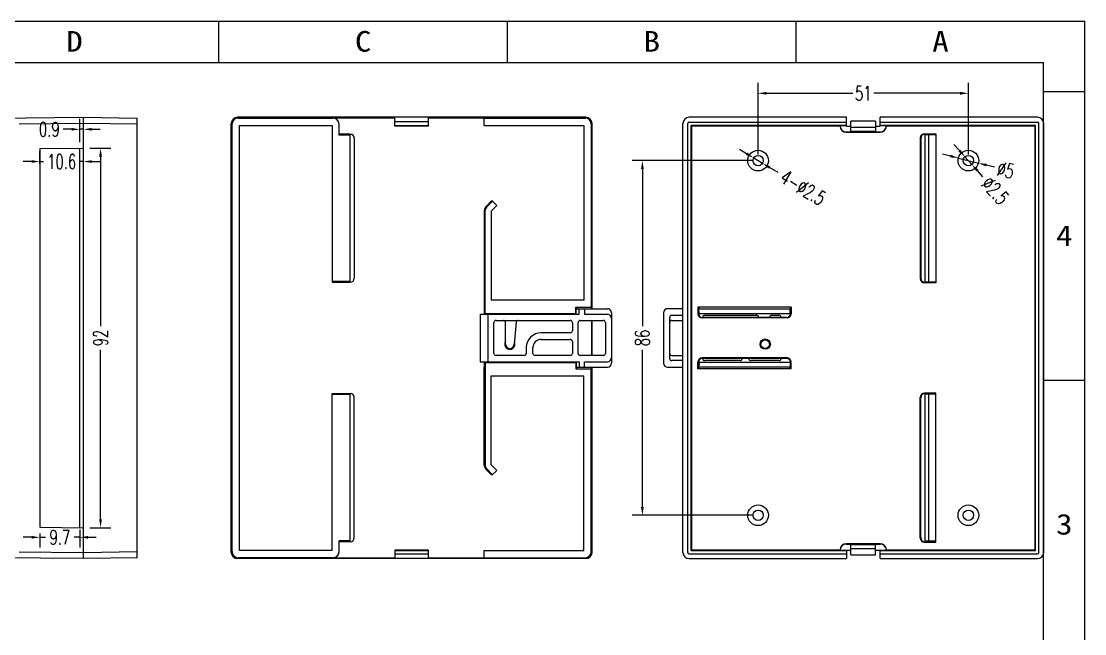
# Model space of a CAD drawing. Header units: millimetres. Extents: x 890 to 1310, y 579 to 876.
# Drawn here: x 1052.4 to 1310.2, y 727.2 to 875.7 of the extents above; entities that cross this region are included whole.
import ezdxf
from ezdxf.enums import TextEntityAlignment as Align

# ---------------------------------------------------------------- set-up
doc = ezdxf.new("R2010")
doc.units = ezdxf.units.MM
for name, color, linetype in [('1', 7, 'Continuous'), ('3', 7, 'Continuous'), ('dim', 3, 'Continuous')]:
    doc.layers.add(name, color=color, linetype=linetype)
doc.styles.add('romans', font='romans.shx', dxfattribs={"width": 0.67, "bigfont": 'fangsong.shx'})
doc.styles.add('TEXTSTYLE_0', font='txt', dxfattribs={"width": 0.8})
doc.dimstyles.new('MSTD', dxfattribs={"dimtxt": 3.5, "dimasz": 2, "dimexe": 2.5, "dimexo": 1.5, "dimgap": 1, "dimtad": 0, "dimdsep": 46, "dimtxsty": 'romans', "dimcen": 0, "dimclrd": 5, "dimclre": 5, "dimclrt": 3, "dimadec": 1, "dimazin": 0, "dimtfac": 0.5, "dimtmove": 0, "dimatfit": 3, "dimfxl": 1, "dimarcsym": 0})

# ---------------------------------------------------------------- blocks, each defined once
blk = doc.blocks.new('*D79')
at = {"layer": 'Defpoints', "color": 0, "transparency": 16777216}
for p in [(1279.61, 842.57), (1284.45, 841.34)]:
    blk.add_point(p, dxfattribs=at)
at = {"layer": 'dim', "color": 5, "lineweight": -2, "transparency": 16777216}
for p, q in [((1277.67, 843.06), (1275.73, 843.55)), ((1279.61, 842.57), (1284.45, 841.34)), ((1288.33, 840.36), (1286.39, 840.85))]:
    blk.add_line(p, q, dxfattribs=at)
at = {"layer": 'dim', "color": 5, "transparency": 16777216}
for points in [[(1277.75, 843.38), (1277.59, 842.74), (1279.61, 842.57)], [(1286.47, 841.17), (1286.31, 840.53), (1284.45, 841.34)]]:
    blk.add_solid(points, dxfattribs=at)
at = {"layer": 'dim', "color": 3, "transparency": 16777216, "insert": (1291.09, 839.66), "char_height": 3.5, "attachment_point": 5, "rotation": 345.7739, "style": 'romans'}
blk.add_mtext('∅5', dxfattribs=at)
blk = doc.blocks.new('*D80')
at = {"layer": 'Defpoints', "color": 0, "transparency": 16777216}
for p in [(1281.2, 842.89), (1282.86, 841.02)]:
    blk.add_point(p, dxfattribs=at)
at = {"layer": 'dim', "color": 5, "lineweight": -2, "transparency": 16777216}
for p, q in [((1279.86, 844.37), (1278.52, 845.86)), ((1281.2, 842.89), (1282.86, 841.02)), ((1285.54, 838.05), (1284.2, 839.54))]:
    blk.add_line(p, q, dxfattribs=at)
at = {"layer": 'dim', "color": 5, "transparency": 16777216}
for points in [[(1280.11, 844.6), (1279.61, 844.15), (1281.2, 842.89)], [(1284.45, 839.76), (1283.95, 839.31), (1282.86, 841.02)]]:
    blk.add_solid(points, dxfattribs=at)
at = {"layer": 'dim', "color": 3, "transparency": 16777216, "insert": (1288.55, 834.68), "char_height": 3.5, "attachment_point": 5, "rotation": 311.8935, "style": 'romans'}
blk.add_mtext('∅2.5', dxfattribs=at)
blk = doc.blocks.new('*D81')
at = {"layer": 'Defpoints', "color": 0, "transparency": 16777216}
for p in [(1066.55, 849.55), (1066.55, 844.95), (1067.45, 844.95)]:
    blk.add_point(p, dxfattribs=at)
at = {"layer": 'dim', "color": 5, "lineweight": -2, "transparency": 16777216}
for p, q in [((1066.55, 846.45), (1066.55, 852.05)), ((1067.45, 846.45), (1067.45, 852.05)), ((1064.55, 849.55), (1062.55, 849.55)), ((1067.45, 849.55), (1066.55, 849.55)), ((1069.45, 849.55), (1071.45, 849.55))]:
    blk.add_line(p, q, dxfattribs=at)
at = {"layer": 'dim', "color": 5, "transparency": 16777216}
for points in [[(1064.55, 849.88), (1064.55, 849.21), (1066.55, 849.55)], [(1069.45, 849.88), (1069.45, 849.21), (1067.45, 849.55)]]:
    blk.add_solid(points, dxfattribs=at)
at = {"layer": 'dim', "color": 3, "transparency": 16777216, "insert": (1059.15, 849.55), "char_height": 3.5, "attachment_point": 5, "style": 'romans'}
blk.add_mtext('0.9', dxfattribs=at)
blk = doc.blocks.new('*D82')
at = {"layer": 'Defpoints', "color": 0, "transparency": 16777216}
for p in [(1056.85, 841.73), (1056.85, 839.66), (1067.45, 839.66)]:
    blk.add_point(p, dxfattribs=at)
at = {"layer": 'dim', "color": 5, "lineweight": -2, "transparency": 16777216}
for p, q in [((1056.85, 841.16), (1056.85, 844.23)), ((1067.45, 841.16), (1067.45, 844.23)), ((1054.85, 841.73), (1052.85, 841.73)), ((1056.85, 841.73), (1057.75, 841.73)), ((1067.45, 841.73), (1066.56, 841.73)), ((1069.45, 841.73), (1071.45, 841.73))]:
    blk.add_line(p, q, dxfattribs=at)
at = {"layer": 'dim', "color": 5, "transparency": 16777216}
for points in [[(1054.85, 842.06), (1054.85, 841.4), (1056.85, 841.73)], [(1069.45, 842.06), (1069.45, 841.4), (1067.45, 841.73)]]:
    blk.add_solid(points, dxfattribs=at)
at = {"layer": 'dim', "color": 3, "transparency": 16777216, "insert": (1062.15, 841.73), "char_height": 3.5, "attachment_point": 5, "style": 'romans'}
blk.add_mtext('10.6', dxfattribs=at)
blk = doc.blocks.new('*D44')
at = {"layer": 'Defpoints', "color": 0, "transparency": 16777216}
for p in [(1056.85, 753.05), (1066.55, 754.05), (1066.55, 750.62)]:
    blk.add_point(p, dxfattribs=at)
at = {"layer": 'dim', "color": 5, "lineweight": -2, "transparency": 16777216}
for p, q in [((1054.85, 750.62), (1052.85, 750.62)), ((1056.85, 751.55), (1056.85, 748.12)), ((1056.85, 750.62), (1058.25, 750.62)), ((1066.55, 750.62), (1065.16, 750.62)), ((1066.55, 752.55), (1066.55, 748.12)), ((1068.55, 750.62), (1070.55, 750.62))]:
    blk.add_line(p, q, dxfattribs=at)
at = {"layer": 'dim', "color": 5, "transparency": 16777216}
for points in [[(1054.85, 750.95), (1054.85, 750.29), (1056.85, 750.62)], [(1068.55, 750.95), (1068.55, 750.29), (1066.55, 750.62)]]:
    blk.add_solid(points, dxfattribs=at)
at = {"layer": 'dim', "color": 3, "transparency": 16777216, "insert": (1061.7, 750.62), "char_height": 3.5, "attachment_point": 5, "style": 'romans'}
blk.add_mtext('9.7', dxfattribs=at)
blk = doc.blocks.new('*D47')
at = {"layer": 'Defpoints', "color": 0, "transparency": 16777216}
for p in [(1229.96, 842.6), (1232.1, 841.31)]:
    blk.add_point(p, dxfattribs=at)
at = {"layer": 'dim', "color": 5, "lineweight": -2, "transparency": 16777216}
for p, q in [((1228.25, 843.63), (1226.53, 844.66)), ((1229.96, 842.6), (1232.1, 841.31)), ((1235.87, 839.04), (1233.81, 840.28))]:
    blk.add_line(p, q, dxfattribs=at)
at = {"layer": 'dim', "color": 5, "transparency": 16777216}
for points in [[(1228.42, 843.92), (1228.07, 843.34), (1229.96, 842.6)], [(1233.99, 840.57), (1233.64, 839.99), (1232.1, 841.31)]]:
    blk.add_solid(points, dxfattribs=at)
at = {"layer": 'dim', "color": 3, "transparency": 16777216, "insert": (1241.94, 835.39), "char_height": 3.5, "attachment_point": 5, "rotation": 328.969, "style": 'romans'}
blk.add_mtext('4-∅2.5', dxfattribs=at)
blk = doc.blocks.new('*D49')
at = {"layer": 'Defpoints', "color": 0, "transparency": 16777216}
for p in [(1231.03, 841.95), (1202.97, 755.95), (1231.03, 755.95)]:
    blk.add_point(p, dxfattribs=at)
at = {"layer": 'dim', "color": 5, "lineweight": -2, "transparency": 16777216}
for p, q in [((1229.53, 841.95), (1200.47, 841.95)), ((1202.97, 839.95), (1202.97, 801.85)), ((1202.97, 757.95), (1202.97, 796.06)), ((1229.53, 755.95), (1200.47, 755.95))]:
    blk.add_line(p, q, dxfattribs=at)
at = {"layer": 'dim', "color": 5, "transparency": 16777216}
for points in [[(1202.64, 839.95), (1203.31, 839.95), (1202.97, 841.95)], [(1202.64, 757.95), (1203.31, 757.95), (1202.97, 755.95)]]:
    blk.add_solid(points, dxfattribs=at)
at = {"layer": 'dim', "color": 3, "transparency": 16777216, "insert": (1202.97, 798.95), "char_height": 3.5, "attachment_point": 5, "rotation": 90, "style": 'romans'}
blk.add_mtext('86', dxfattribs=at)
blk = doc.blocks.new('*D50')
at = {"layer": 'Defpoints', "color": 0, "transparency": 16777216}
for p in [(1282.03, 858.28), (1231.03, 841.95), (1282.03, 841.95)]:
    blk.add_point(p, dxfattribs=at)
at = {"layer": 'dim', "color": 5, "lineweight": -2, "transparency": 16777216}
for p, q in [((1231.03, 843.45), (1231.03, 860.78)), ((1282.03, 843.45), (1282.03, 860.78)), ((1233.03, 858.28), (1253.97, 858.28)), ((1280.03, 858.28), (1259.09, 858.28))]:
    blk.add_line(p, q, dxfattribs=at)
at = {"layer": 'dim', "color": 5, "transparency": 16777216}
for points in [[(1233.03, 858.61), (1233.03, 857.94), (1231.03, 858.28)], [(1280.03, 858.61), (1280.03, 857.94), (1282.03, 858.28)]]:
    blk.add_solid(points, dxfattribs=at)
at = {"layer": 'dim', "color": 3, "transparency": 16777216, "insert": (1256.53, 858.28), "char_height": 3.5, "attachment_point": 5, "style": 'romans'}
blk.add_mtext('51', dxfattribs=at)
blk = doc.blocks.new('*D57')
at = {"layer": 'Defpoints', "color": 0, "transparency": 16777216}
for p in [(1067.45, 844.95), (1067.45, 752.95), (1071.58, 752.95)]:
    blk.add_point(p, dxfattribs=at)
at = {"layer": 'dim', "color": 5, "lineweight": -2, "transparency": 16777216}
for p, q in [((1068.95, 844.95), (1074.08, 844.95)), ((1071.58, 842.95), (1071.58, 801.85)), ((1071.58, 754.95), (1071.58, 796.06)), ((1068.95, 752.95), (1074.08, 752.95))]:
    blk.add_line(p, q, dxfattribs=at)
at = {"layer": 'dim', "color": 5, "transparency": 16777216}
for points in [[(1071.24, 842.95), (1071.91, 842.95), (1071.58, 844.95)], [(1071.24, 754.95), (1071.91, 754.95), (1071.58, 752.95)]]:
    blk.add_solid(points, dxfattribs=at)
at = {"layer": 'dim', "color": 3, "transparency": 16777216, "insert": (1071.58, 798.95), "char_height": 3.5, "attachment_point": 5, "rotation": 90, "style": 'romans'}
blk.add_mtext('92', dxfattribs=at)
blk = doc.blocks.new('SUN_6HWZ35TKXU86YGHH1AY77V3D6FJ')
at = {"color": 7, "linetype": 'Continuous'}
for p, q in [((-420, 297), (0, 297)), ((-210, 287), (-210, 297)), ((-140, 287), (-140, 297)), ((-70, 287), (-70, 297)), ((0, 0), (0, 297)), ((-410, 287), (-10, 287)), ((-10, 10), (-10, 287)), ((-10, 280), (0, 280)), ((-10, 210), (0, 210))]:
    blk.add_line(p, q, dxfattribs=at)
at = {"color": 2, "linetype": 'Continuous', "style": 'TEXTSTYLE_0', "width": 1.2}
for s, p, p2 in [('D', (-246.98, 289.63), (-242.98, 289.63)), ('C', (-176.98, 289.63), (-172.98, 289.63)), ('B', (-106.98, 289.63), (-102.98, 289.63)), ('A', (-36.98, 289.63), (-32.98, 289.63)), ('4', (-6.95, 242.54), (-2.95, 242.54)), ('3', (-6.95, 172.54), (-2.95, 172.54))]:
    blk.add_text(s, height=5, dxfattribs=at).set_placement(p, p2, align=Align.FIT)

msp = doc.modelspace()

# ---------------------------------------------------------------- linework, layer by layer
at = {"color": 7, "linetype": 'Continuous'}
for p, q in [((1163.627, 804.705), (1163.627, 793.205)), ((1163.627, 804.705), (1187.627, 804.705)), ((1164.627, 806.055), (1164.627, 804.705)), ((1164.744, 806.055), (1164.627, 806.055)), ((1165.527, 804.705), (1165.527, 793.205)), ((1186.934, 806.055), (1194.487, 806.055)), ((1187.627, 804.705), (1187.627, 806.055)), ((1188.927, 806.055), (1188.927, 804.705)), ((1188.927, 804.705), (1194.487, 804.705)), ((1195.487, 805.055), (1195.487, 792.855)), ((1208.095, 805.055), (1208.095, 792.855)), ((1212.805, 806.055), (1209.095, 806.055)), ((1216.648, 806.055), (1216.544, 806.055)), ((1238.944, 806.055), (1238.839, 806.055)), ((1166.987, 795.205), (1166.987, 802.705)), ((1167.487, 803.205), (1185.487, 803.205)), ((1169.777, 797.455), (1169.777, 802.705)), ((1172.341, 802.749), (1171.877, 797.455)), ((1185.987, 802.705), (1185.987, 800.705)), ((1187.387, 795.205), (1187.387, 802.705)), ((1187.887, 803.205), (1193.487, 803.205)), ((1193.987, 802.705), (1193.987, 795.205)), ((1209.595, 793.955), (1209.595, 803.955)), ((1210.095, 804.455), (1212.805, 804.455)), ((1210.095, 803.205), (1212.805, 803.205)), ((1217.595, 803.916), (1217.595, 803.955)), ((1218.095, 804.455), (1230.702, 804.455)), ((1231.202, 803.955), (1231.202, 803.916)), ((1233.805, 803.916), (1233.805, 803.955)), ((1234.305, 804.455), (1236.095, 804.455)), ((1236.595, 803.955), (1236.595, 803.916)), ((1185.487, 800.205), (1178.417, 800.205)), ((1178.417, 798.605), (1185.487, 798.605)), ((1185.987, 798.105), (1185.987, 795.205)), ((1231.656, 798.017), (1231.705, 797.455)), ((1233.805, 797.455), (1233.805, 798.114)), ((1174.317, 794.705), (1167.487, 794.705)), ((1174.817, 796.605), (1174.817, 795.205)), ((1176.417, 795.205), (1176.417, 796.605)), ((1185.487, 794.705), (1176.917, 794.705)), ((1193.487, 794.705), (1187.887, 794.705)), ((1210.095, 794.705), (1212.805, 794.705)), ((1163.627, 793.205), (1187.627, 793.205)), ((1164.627, 793.205), (1164.627, 791.855)), ((1164.627, 791.855), (1164.744, 791.855)), ((1186.934, 791.855), (1194.487, 791.855)), ((1187.627, 793.205), (1187.627, 791.855)), ((1188.927, 791.855), (1188.927, 793.205)), ((1188.927, 793.205), (1194.487, 793.205)), ((1209.095, 791.855), (1212.805, 791.855)), ((1212.805, 793.455), (1210.095, 793.455)), ((1216.544, 791.855), (1216.648, 791.855)), ((1217.595, 793.955), (1217.595, 793.993)), ((1226.665, 793.455), (1218.095, 793.455)), ((1227.165, 793.993), (1227.165, 793.955)), ((1228.765, 793.955), (1228.765, 793.993)), ((1236.095, 793.455), (1229.265, 793.455)), ((1236.595, 793.993), (1236.595, 793.955)), ((1238.839, 791.855), (1238.944, 791.855))]:
    msp.add_line(p, q, dxfattribs=at)
msp.add_circle((1232.755, 797.455), 1.05, dxfattribs=at)
for centre, radius, start, end in [((1194.487, 805.055), 1, 0, 90), ((1194.487, 803.705), 1, 0, 90), ((1209.095, 805.055), 1, 90, 180), ((1167.487, 802.705), 0.5, 90, 180), ((1169.277, 802.705), 0.5, 0, 90), ((1172.839, 802.705), 0.5, 90, 175), ((1185.487, 802.705), 0.5, 0, 90), ((1187.887, 802.705), 0.5, 90, 180), ((1193.487, 802.705), 0.5, 0, 90), ((1210.095, 803.955), 0.5, 90, 180), ((1210.095, 802.705), 0.5, 90, 180), ((1218.095, 803.955), 0.5, 90, 180), ((1230.702, 803.955), 0.5, 0, 90), ((1234.305, 803.955), 0.5, 90, 180), ((1236.095, 803.955), 0.5, 0, 90), ((1178.417, 796.605), 3.6, 90, 180), ((1185.487, 800.705), 0.5, 270, 0), ((1170.827, 797.455), 1.05, 180, 0), ((1178.417, 796.605), 2, 90, 180), ((1185.487, 798.105), 0.5, 0, 90), ((1167.487, 795.205), 0.5, 180, 270), ((1174.317, 795.205), 0.5, 270, 0), ((1176.917, 795.205), 0.5, 180, 270), ((1185.487, 795.205), 0.5, 270, 0), ((1187.887, 795.205), 0.5, 180, 270), ((1193.487, 795.205), 0.5, 270, 0), ((1210.095, 795.205), 0.5, 180, 270), ((1194.487, 794.205), 1, 270, 0), ((1194.487, 792.855), 1, 270, 0), ((1209.095, 792.855), 1, 180, 270), ((1210.095, 793.955), 0.5, 180, 270), ((1218.095, 793.955), 0.5, 180, 270), ((1226.665, 793.955), 0.5, 270, 0), ((1229.265, 793.955), 0.5, 180, 270), ((1236.095, 793.955), 0.5, 270, 0)]:
    msp.add_arc(centre, radius, start, end, dxfattribs=at)
at = {"layer": '1', "color": 7, "linetype": 'Continuous'}
for p, q in [((1067.453, 852.455), (1080.453, 852.255)), ((1067.453, 745.455), (1067.453, 852.455)), ((1080.453, 745.655), (1080.453, 852.255)), ((1104.777, 852.455), (1142.927, 852.455)), ((1104.777, 852.455), (1104.977, 852.255)), ((1104.977, 852.255), (1127.916, 852.255)), ((1127.916, 852.316), (1142.927, 852.316)), ((1127.916, 852.316), (1127.916, 852.255)), ((1142.927, 850.324), (1142.927, 852.455)), ((1151.127, 852.455), (1189.278, 852.455)), ((1151.127, 850.324), (1151.127, 852.455)), ((1151.127, 852.316), (1164.639, 852.316)), ((1164.639, 850.455), (1164.639, 852.316)), ((1164.639, 852.255), (1189.078, 852.255)), ((1189.078, 852.255), (1189.278, 852.455)), ((1252.455, 852.455), (1214.305, 852.455)), ((1214.305, 851.285), (1252.455, 851.285)), ((1252.455, 850.324), (1252.455, 852.455)), ((1259.53, 851.556), (1253.53, 851.556)), ((1253.53, 848.916), (1253.53, 851.556)), ((1259.53, 851.556), (1259.53, 848.916)), ((1298.805, 852.455), (1260.655, 852.455)), ((1260.655, 850.324), (1260.655, 852.455)), ((1260.655, 851.285), (1298.805, 851.285)), ((1080.453, 850.755), (1067.453, 850.955)), ((1103.477, 850.755), (1103.277, 850.955)), ((1103.277, 746.955), (1103.277, 850.955)), ((1103.477, 747.155), (1103.477, 850.755)), ((1105.278, 850.455), (1127.716, 850.455)), ((1105.278, 747.455), (1105.278, 850.455)), ((1127.716, 850.455), (1127.716, 812.455)), ((1129.416, 848.145), (1129.416, 850.755)), ((1151.127, 850.324), (1142.927, 850.324)), ((1144.053, 850.324), (1144.053, 850.431)), ((1150.053, 850.324), (1150.053, 850.431)), ((1164.639, 850.455), (1188.777, 850.455)), ((1188.777, 850.455), (1188.777, 808.116)), ((1190.777, 850.955), (1190.577, 850.755)), ((1190.577, 850.755), (1190.577, 806.416)), ((1190.777, 806.055), (1190.777, 850.955)), ((1212.805, 746.955), (1212.805, 850.955)), ((1213.975, 746.955), (1213.975, 850.955)), ((1252.455, 850.469), (1214.792, 850.469)), ((1214.913, 850.347), (1214.792, 850.469)), ((1214.792, 747.441), (1214.792, 850.469)), ((1250.905, 850.347), (1214.913, 850.347)), ((1214.913, 850.347), (1214.913, 747.563)), ((1252.455, 850.409), (1250.905, 850.409)), ((1252.405, 848.916), (1253.53, 848.916)), ((1252.405, 848.855), (1252.405, 848.916)), ((1252.405, 848.855), (1260.655, 848.855)), ((1252.455, 850.324), (1253.53, 850.324)), ((1253.53, 850.056), (1259.53, 850.056)), ((1253.53, 849.056), (1259.53, 849.056)), ((1259.53, 850.324), (1260.655, 850.324)), ((1259.53, 848.916), (1260.655, 848.916)), ((1298.319, 850.469), (1260.655, 850.469)), ((1262.155, 850.409), (1260.655, 850.409)), ((1260.655, 848.916), (1260.655, 848.855)), ((1298.197, 850.347), (1262.155, 850.347)), ((1271.361, 848.46), (1274.167, 848.46)), ((1271.465, 848.355), (1271.361, 848.46)), ((1274.167, 848.46), (1274.167, 812.35)), ((1298.197, 850.347), (1298.319, 850.469)), ((1298.197, 747.563), (1298.197, 850.347)), ((1298.319, 747.441), (1298.319, 850.469)), ((1299.135, 746.955), (1299.135, 850.955)), ((1300.305, 746.955), (1300.305, 850.955)), ((1132.117, 848.355), (1129.416, 848.355)), ((1131.116, 848.25), (1129.416, 848.25)), ((1132.116, 848.145), (1129.416, 848.145)), ((1132.116, 848.198), (1131.116, 848.25)), ((1132.116, 812.612), (1132.116, 848.198)), ((1133.116, 847.356), (1133.116, 813.454)), ((1270.467, 847.356), (1270.362, 847.461)), ((1270.362, 847.461), (1270.362, 813.349)), ((1270.467, 847.356), (1270.467, 813.454)), ((1271.465, 848.355), (1274.167, 848.355)), ((1271.467, 848.198), (1272.467, 848.25)), ((1271.467, 848.198), (1271.467, 812.612)), ((1272.467, 848.25), (1274.167, 848.25)), ((1272.467, 812.56), (1272.467, 848.25)), ((1066.553, 752.963), (1066.553, 844.947)), ((1166.478, 832.255), (1165.078, 830.856)), ((1165.227, 830.708), (1165.078, 830.856)), ((1166.626, 832.107), (1165.227, 830.708)), ((1166.339, 829.712), (1167.68, 831.053)), ((1166.478, 832.255), (1167.68, 831.053)), ((1164.639, 829.795), (1164.849, 829.795)), ((1164.639, 829.795), (1164.639, 806.055)), ((1164.849, 804.916), (1164.849, 829.795)), ((1166.339, 829.712), (1166.339, 808.116)), ((1132.116, 812.665), (1127.716, 812.665)), ((1127.716, 812.455), (1132.117, 812.455)), ((1131.116, 812.56), (1129.416, 812.56)), ((1129.416, 812.56), (1129.416, 812.455)), ((1132.116, 812.612), (1131.116, 812.56)), ((1270.467, 813.454), (1270.362, 813.349)), ((1271.465, 812.455), (1271.361, 812.35)), ((1274.167, 812.35), (1271.361, 812.35)), ((1274.167, 812.455), (1271.465, 812.455)), ((1271.467, 812.612), (1272.467, 812.56)), ((1272.467, 812.56), (1274.167, 812.56)), ((1188.777, 808.116), (1166.339, 808.116)), ((1164.639, 806.416), (1164.744, 806.416)), ((1164.744, 806.416), (1164.744, 805.916)), ((1164.796, 804.916), (1164.744, 805.916)), ((1164.796, 804.916), (1186.882, 804.916)), ((1186.829, 804.916), (1186.829, 806.416)), ((1186.829, 806.416), (1190.639, 806.416)), ((1186.882, 804.916), (1186.934, 805.916)), ((1186.934, 806.416), (1186.934, 805.916)), ((1187.039, 806.416), (1187.039, 806.055)), ((1190.639, 806.416), (1190.639, 806.055)), ((1239.048, 806.416), (1216.439, 806.416)), ((1216.439, 806.416), (1216.439, 804.81)), ((1216.544, 804.915), (1216.439, 804.81)), ((1216.544, 806.416), (1216.544, 804.915)), ((1216.648, 806.416), (1216.648, 805.916)), ((1238.839, 805.916), (1216.648, 805.916)), ((1216.701, 804.916), (1216.648, 805.916)), ((1216.701, 804.916), (1238.786, 804.916)), ((1238.786, 804.916), (1238.839, 805.916)), ((1238.839, 806.416), (1238.839, 805.916)), ((1238.944, 806.416), (1238.944, 804.915)), ((1238.944, 804.915), (1239.048, 804.81)), ((1239.048, 806.416), (1239.048, 804.81)), ((1190.639, 803.205), (1190.639, 794.705)), ((1190.777, 794.705), (1190.777, 803.205)), ((1217.542, 803.916), (1217.437, 803.812)), ((1238.05, 803.812), (1217.437, 803.812)), ((1237.945, 803.916), (1217.542, 803.916)), ((1237.945, 803.916), (1238.05, 803.812)), ((1164.639, 768.115), (1164.639, 791.855)), ((1164.796, 792.993), (1164.744, 791.993)), ((1164.744, 791.493), (1164.744, 791.993)), ((1164.796, 792.993), (1186.882, 792.993)), ((1164.849, 792.993), (1164.849, 768.115)), ((1186.829, 792.993), (1186.829, 791.493)), ((1186.882, 792.993), (1186.934, 791.993)), ((1186.934, 791.493), (1186.934, 791.993)), ((1187.039, 791.493), (1187.039, 791.855)), ((1190.639, 791.855), (1190.639, 791.493)), ((1190.777, 746.955), (1190.777, 791.855)), ((1216.544, 792.995), (1216.439, 793.1)), ((1216.439, 791.493), (1216.439, 793.1)), ((1216.544, 791.493), (1216.544, 792.995)), ((1216.701, 792.993), (1216.648, 791.993)), ((1216.648, 791.993), (1238.839, 791.993)), ((1216.648, 791.493), (1216.648, 791.993)), ((1238.786, 792.993), (1216.701, 792.993)), ((1238.05, 794.098), (1217.437, 794.098)), ((1217.542, 793.993), (1217.437, 794.098)), ((1237.945, 793.993), (1217.542, 793.993)), ((1237.945, 793.993), (1238.05, 794.098)), ((1238.786, 792.993), (1238.839, 791.993)), ((1238.839, 791.493), (1238.839, 791.993)), ((1238.944, 792.995), (1239.048, 793.1)), ((1238.944, 791.493), (1238.944, 792.995)), ((1239.048, 791.493), (1239.048, 793.1)), ((1164.639, 791.493), (1164.744, 791.493)), ((1166.339, 768.198), (1166.339, 789.793)), ((1166.339, 789.793), (1188.777, 789.793)), ((1186.829, 791.493), (1190.639, 791.493)), ((1188.777, 747.455), (1188.777, 789.793)), ((1190.577, 747.155), (1190.577, 791.493)), ((1239.048, 791.493), (1216.439, 791.493)), ((1127.716, 785.455), (1132.117, 785.455)), ((1127.716, 747.455), (1127.716, 785.455)), ((1132.116, 785.245), (1127.716, 785.245)), ((1129.416, 785.455), (1129.416, 785.35)), ((1129.416, 785.35), (1131.116, 785.35)), ((1131.116, 785.35), (1132.116, 785.298)), ((1132.116, 749.712), (1132.116, 785.298)), ((1133.116, 750.554), (1133.116, 784.456)), ((1270.362, 750.449), (1270.362, 784.561)), ((1270.467, 784.456), (1270.362, 784.561)), ((1270.467, 750.554), (1270.467, 784.456)), ((1271.465, 785.455), (1271.361, 785.56)), ((1274.167, 785.56), (1271.361, 785.56)), ((1274.167, 785.455), (1271.465, 785.455)), ((1272.467, 785.35), (1271.467, 785.298)), ((1271.467, 785.298), (1271.467, 749.712)), ((1272.467, 749.66), (1272.467, 785.35)), ((1274.167, 785.35), (1272.467, 785.35)), ((1274.167, 749.45), (1274.167, 785.56)), ((1164.849, 768.115), (1164.639, 768.115)), ((1165.078, 767.054), (1165.227, 767.202)), ((1165.078, 767.054), (1166.478, 765.655)), ((1165.227, 767.202), (1166.626, 765.803)), ((1167.68, 766.857), (1166.339, 768.198)), ((1166.478, 765.655), (1167.68, 766.857)), ((1270.467, 750.554), (1270.362, 750.449)), ((1129.416, 747.155), (1129.416, 749.765)), ((1132.116, 749.765), (1129.416, 749.765)), ((1129.416, 749.66), (1131.116, 749.66)), ((1132.117, 749.555), (1129.416, 749.555)), ((1131.116, 749.66), (1132.116, 749.712)), ((1252.405, 748.993), (1252.405, 749.055)), ((1260.655, 749.055), (1252.405, 749.055)), ((1252.405, 748.993), (1253.53, 748.993)), ((1253.53, 746.353), (1253.53, 748.993)), ((1253.53, 748.853), (1259.53, 748.853)), ((1259.53, 746.353), (1259.53, 748.993)), ((1259.53, 748.993), (1260.655, 748.993)), ((1260.655, 749.055), (1260.655, 748.993)), ((1271.465, 749.555), (1271.361, 749.45)), ((1271.361, 749.45), (1274.167, 749.45)), ((1271.465, 749.555), (1274.167, 749.555)), ((1272.467, 749.66), (1271.467, 749.712)), ((1274.167, 749.66), (1272.467, 749.66)), ((1067.453, 746.955), (1080.453, 747.155)), ((1080.453, 745.655), (1067.453, 745.455)), ((1103.277, 746.955), (1103.477, 747.155)), ((1104.977, 745.655), (1104.777, 745.455)), ((1142.927, 745.455), (1104.777, 745.455)), ((1127.916, 745.655), (1104.977, 745.655)), ((1127.716, 747.455), (1105.278, 747.455)), ((1127.916, 745.655), (1127.916, 745.593)), ((1142.927, 745.593), (1127.916, 745.593)), ((1142.927, 747.486), (1142.927, 745.455)), ((1151.127, 747.486), (1142.927, 747.486)), ((1151.127, 745.455), (1151.127, 747.486)), ((1164.639, 745.593), (1151.127, 745.593)), ((1189.278, 745.455), (1151.127, 745.455)), ((1164.639, 745.593), (1164.639, 747.455)), ((1164.639, 747.455), (1188.777, 747.455)), ((1164.639, 745.655), (1189.078, 745.655)), ((1189.278, 745.455), (1189.078, 745.655)), ((1190.577, 747.155), (1190.777, 746.955)), ((1214.305, 746.625), (1252.455, 746.625)), ((1214.305, 745.455), (1252.455, 745.455)), ((1214.913, 747.563), (1214.792, 747.441)), ((1214.792, 747.441), (1252.455, 747.441)), ((1214.913, 747.563), (1250.905, 747.563)), ((1250.905, 747.501), (1252.455, 747.501)), ((1252.455, 747.501), (1252.455, 745.455)), ((1252.455, 747.486), (1253.53, 747.486)), ((1259.53, 747.853), (1253.53, 747.853)), ((1253.53, 746.353), (1259.53, 746.353)), ((1259.53, 747.486), (1260.655, 747.486)), ((1260.655, 745.455), (1260.655, 747.501)), ((1260.655, 747.501), (1262.155, 747.501)), ((1260.655, 747.441), (1298.319, 747.441)), ((1260.655, 746.625), (1298.805, 746.625)), ((1260.655, 745.455), (1298.805, 745.455)), ((1262.155, 747.563), (1298.197, 747.563)), ((1298.197, 747.563), (1298.319, 747.441))]:
    msp.add_line(p, q, dxfattribs=at)
for centre, radius in [((1231.03, 841.955), 2.5), ((1282.03, 841.955), 2.5), ((1231.03, 841.955), 1.25), ((1282.03, 841.955), 1.25), ((1232.755, 797.455), 1.25), ((1231.03, 755.955), 2.5), ((1282.03, 755.955), 2.5), ((1231.03, 755.955), 1.25), ((1282.03, 755.955), 1.25)]:
    msp.add_circle(centre, radius, dxfattribs=at)
for centre, radius, start, end in [((1214.305, 850.955), 0.33, 90, 180), ((1298.805, 850.955), 0.33, 0, 90), ((1252.405, 850.416), 1.5, 180.30287, 270), ((1252.405, 850.355), 1.5, 180.30287, 270), ((1260.655, 850.416), 1.5, 270, 359.69713), ((1260.655, 850.355), 1.5, 270, 359.69713), ((1166.139, 829.795), 1.5, 135, 180), ((1166.139, 829.795), 1.29, 135, 180), ((1170.827, 797.455), 1.25, 147.89772, 27.08798), ((1166.139, 768.115), 1.5, 180, 225), ((1166.139, 768.115), 1.29, 180, 225), ((1252.405, 747.555), 1.5, 90.00129, 179.69584), ((1252.405, 747.493), 1.5, 90.00129, 179.69584), ((1260.655, 747.555), 1.5, 0.30416, 89.99871), ((1260.655, 747.493), 1.5, 0.30416, 89.99871), ((1214.305, 746.955), 0.33, 180, 270), ((1298.805, 746.955), 0.33, 270, 0)]:
    msp.add_arc(centre, radius, start, end, dxfattribs=at)
for centre, major_axis, ratio, start_param, end_param in [((1104.778, 850.955), (1.061, -1.061), 0.9997634, 2.3563128, 3.9268725), ((1104.978, 850.755), (1.061, -1.061), 0.9997634, 2.3563128, 3.9268725), ((1127.916, 850.816), (0, 1.5), 0.9998817, -1.5707963, 0), ((1127.916, 850.755), (0, 1.5), 0.9998817, -1.5707963, 0), ((1189.077, 850.755), (1.061, 1.061), 0.9997634, -0.7852798, 0.7852798), ((1189.277, 850.955), (-1.061, -1.061), 0.9997634, 8.6394981, 10.2100578), ((1214.305, 850.955), (-1.061, 1.061), 0.9997634, -0.7852798, 0.7852798), ((1298.805, 850.955), (1.061, 1.061), 0.9997634, -0.7852798, 0.7852798), ((1271.363, 847.458), (-0.709, 0.709), 0.9972647, -0.7840286, 0.7840286), ((1132.115, 847.354), (0.709, 0.709), 0.9972647, 0.761043, 0.7840286), ((1132.115, 847.354), (0.709, 0.709), 0.9972647, -0.7840286, 0.761043), ((1271.468, 847.354), (-0.709, 0.709), 0.9972647, -0.7840286, 0.7840286), ((1132.115, 813.456), (0.709, -0.709), 0.9972647, -0.7840286, 0.7840286), ((1271.363, 813.352), (0.709, 0.709), 0.9972647, -3.9256213, -2.357564), ((1271.468, 813.456), (-0.709, -0.709), 0.9972647, -0.7840286, 0.7840286), ((1217.44, 804.813), (0.709, 0.709), 0.9972647, -3.9256213, -2.357564), ((1217.545, 804.918), (-0.709, -0.709), 0.9972647, -0.7840286, 0.7840286), ((1237.942, 804.918), (0.709, -0.709), 0.9972647, -0.7840286, 0.7840286), ((1238.047, 804.813), (0.709, -0.709), 0.9972647, -0.7840286, 0.7840286), ((1217.44, 793.097), (0.709, -0.709), 0.9972647, 2.357564, 3.9256213), ((1217.545, 792.992), (-0.709, 0.709), 0.9972647, -0.7840286, 0.7840286), ((1237.942, 792.992), (0.709, 0.709), 0.9972647, -0.7840286, 0.7840286), ((1238.047, 793.097), (0.709, 0.709), 0.9972647, -0.7840286, 0.7840286), ((1132.115, 784.454), (0.709, 0.709), 0.9972647, 0.761043, 0.7840286), ((1132.115, 784.454), (0.709, 0.709), 0.9972647, -0.7840286, 0.761043), ((1271.363, 784.558), (0.709, -0.709), 0.9972647, 2.357564, 3.9256213), ((1271.468, 784.454), (-0.709, 0.709), 0.9972647, -0.7840286, 0.7840286), ((1132.115, 750.556), (0.709, -0.709), 0.9972647, -0.7840286, 0.7840286), ((1271.468, 750.556), (-0.709, -0.709), 0.9972647, -0.7840286, 0.7840286), ((1271.363, 750.452), (0.709, 0.709), 0.9972647, -3.9256213, -2.357564), ((1104.778, 746.955), (1.061, 1.061), 0.9997634, 8.6394981, 10.2100578), ((1104.978, 747.155), (1.061, 1.061), 0.9997634, 2.3563128, 3.9268725), ((1127.916, 747.155), (0, 1.5), 0.9998817, -3.1415927, -1.5707963), ((1127.916, 747.094), (0, 1.5), 0.9998817, 3.1415927, 4.712389), ((1189.077, 747.155), (-1.061, 1.061), 0.9997634, 2.3563128, 3.9268725), ((1189.277, 746.955), (-1.061, 1.061), 0.9997634, 2.3563128, 3.9268725), ((1214.305, 746.955), (1.061, 1.061), 0.9997634, -3.9268725, -2.3563128), ((1298.805, 746.955), (1.061, -1.061), 0.9997634, -0.7852798, 0.7852798)]:
    msp.add_ellipse(centre, major_axis=major_axis, ratio=ratio, start_param=start_param, end_param=end_param, dxfattribs=at)
at = {"layer": '3', "color": 7, "linetype": 'Continuous'}
for p, q in [((1023.24, 852.069), (1067.453, 852.455)), ((1067.453, 844.955), (1067.453, 852.455)), ((1189.277, 852.455), (1104.777, 852.455)), ((1151.127, 851.355), (1142.927, 851.355)), ((1067.453, 850.955), (1051.827, 850.819)), ((1103.277, 844.955), (1103.277, 850.955)), ((1142.927, 850.455), (1151.127, 850.455)), ((1143.527, 850.431), (1150.527, 850.431)), ((1143.527, 850.431), (1143.527, 850.408)), ((1144.053, 850.408), (1143.527, 850.408)), ((1150.527, 850.408), (1150.053, 850.408)), ((1150.527, 850.431), (1150.527, 850.408)), ((1190.777, 844.955), (1190.777, 850.955)), ((1056.853, 844.862), (1067.453, 844.955)), ((1056.853, 844.862), (1056.853, 753.047)), ((1056.853, 753.047), (1067.453, 752.955)), ((1067.453, 745.455), (1067.453, 752.955)), ((1103.277, 746.955), (1103.277, 752.955)), ((1190.777, 746.955), (1190.777, 752.955)), ((1067.453, 745.455), (1023.24, 745.841)), ((1051.827, 747.091), (1067.453, 746.955)), ((1189.277, 745.455), (1104.777, 745.455)), ((1142.927, 747.455), (1151.127, 747.455)), ((1151.127, 746.555), (1142.927, 746.555))]:
    msp.add_line(p, q, dxfattribs=at)
for centre, major_axis, start_param, end_param in [((1104.778, 850.955), (1.342, -0.671), 2.0344896, 3.6051337), ((1189.277, 850.955), (1.342, 0.671), 5.8196443, 7.3902883), ((1104.778, 746.955), (-1.342, -0.671), 5.8196443, 7.3902883), ((1189.277, 746.955), (1.342, -0.671), -1.107103, 0.463541)]:
    msp.add_ellipse(centre, major_axis=major_axis, ratio=0.9998096, start_param=start_param, end_param=end_param, dxfattribs=at)

# ---------------------------------------------------------------- block references
at = {"layer": 'dim'}
msp.add_blockref('SUN_6HWZ35TKXU86YGHH1AY77V3D6FJ', (1310.239, 578.74), dxfattribs=at)

# ---------------------------------------------------------------- dimensions: what is measured, and where the dimension line sits
for base, p1, p2, picture, middle in [((1282.03, 858.275), (1231.03, 841.955), (1282.03, 841.955), '*D50', (1256.53, 858.275)), ((1066.553, 849.547), (1067.453, 844.955), (1066.553, 844.947), '*D81', (1059.152, 849.547)), ((1056.853, 841.729), (1067.453, 839.663), (1056.853, 839.663), '*D82', (1062.153, 841.729)), ((1066.553, 750.621), (1056.853, 753.047), (1066.553, 754.047), '*D44', (1061.703, 750.621))]:
    dim = msp.add_linear_dim(base=base, p1=p1, p2=p2, dimstyle='MSTD', dxfattribs=at)
    dim.commit()
    dim.dimension.update_dxf_attribs({"geometry": picture, "text_midpoint": middle})
for base, p1, p2, picture, middle in [((1071.578, 752.955), (1067.453, 844.955), (1067.453, 752.955), '*D57', (1071.578, 798.955)), ((1202.975, 755.955), (1231.03, 841.955), (1231.03, 755.955), '*D49', (1202.975, 798.955))]:
    dim = msp.add_linear_dim(base=base, p1=p1, p2=p2, angle=90, dimstyle='MSTD', dxfattribs=at)
    dim.commit()
    dim.dimension.update_dxf_attribs({"geometry": picture, "text_midpoint": middle})
dim = msp.add_diameter_dim_2p(p1=(1229.959, 842.599), p2=(1232.101, 841.311), text='4-<>', dimstyle='MSTD', dxfattribs=at)
dim.commit()
dim.dimension.update_dxf_attribs({"geometry": '*D47', "text_midpoint": (1241.942, 835.39), "dimtype": 163})
for p1, p2, picture, middle in [((1279.607, 842.569), (1284.453, 841.341), '*D79', (1291.086, 839.659)), ((1281.195, 842.885), (1282.865, 841.024), '*D80', (1288.552, 834.684))]:
    dim = msp.add_diameter_dim_2p(p1=p1, p2=p2, dimstyle='MSTD', dxfattribs=at)
    dim.commit()
    dim.dimension.update_dxf_attribs({"geometry": picture, "text_midpoint": middle})

doc.saveas('drawing.dxf')
